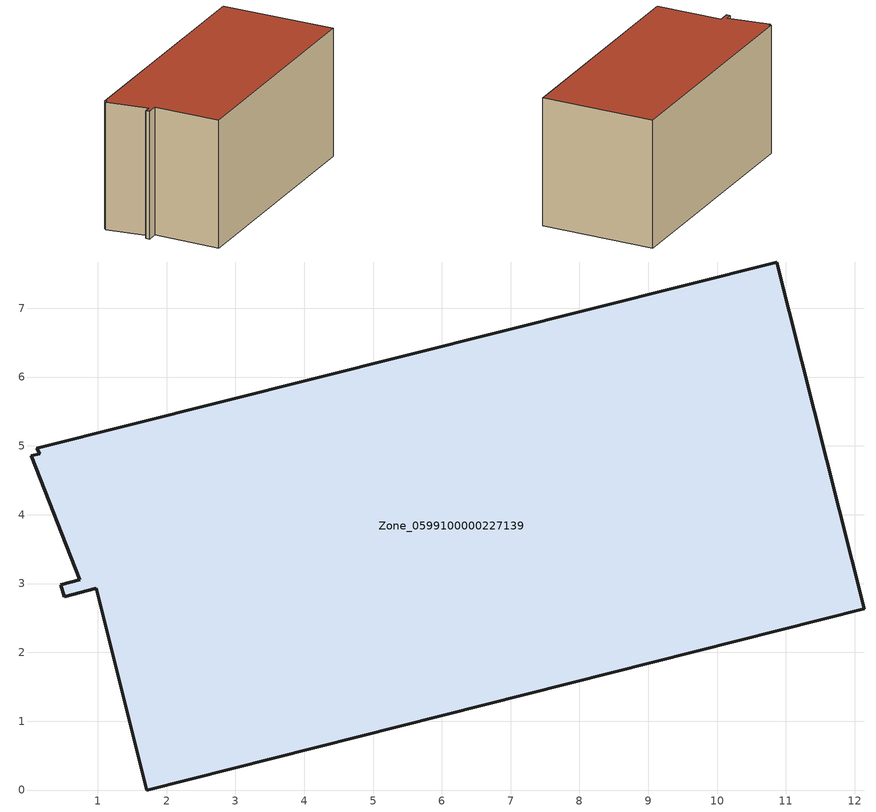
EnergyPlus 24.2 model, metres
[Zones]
Zone_0599100000227139
 floor ground (C_G): 10.87,7.67 12.14,2.63 1.72,0 0.98,2.93 0.51,2.81 0.46,2.98 0.74,3.05 0.03,4.86 0.16,4.89 0.11,4.97 z0
 wall outside (C_F): 0.46,2.98 0.51,2.81 0.98,2.93 1.72,0 12.14,2.63 10.87,7.67 0.11,4.97 0.16,4.89 0.03,4.86 0.74,3.05 0.46,2.98 z0:5.88
 roof outside (C_R): 0.03,4.86 0.74,3.05 0.46,2.98 0.51,2.81 0.98,2.93 1.72,0 12.14,2.63 10.87,7.67 0.11,4.97 0.16,4.89 z5.88
[BUILDING]
Pand.0599100000227139: North Axis=0; Terrain=City; Loads Convergence Tolerance Value=0.04; Temperature Convergence Tolerance Value=0.4; Solar Distribution=FullExterior; Maximum Number of Warmup Days=25; Minimum Number of Warmup Days=1
[Site:Location]
Rotterdam.The.Hague.AP_ZH_NLD Design_Conditions: Latitude=51.96; Longitude=4.45; Time Zone=1; Elevation=-4.5
[SITE:GROUNDTEMPERATURE:BUILDINGSURFACE]
18, 18, 18, 18, 18, 18, 18, 18, 18, 18, 18, 18
[MATERIAL] Thermal Absorptance=0.9; Solar Absorptance=0.7; Visible Absorptance=0.7
Name | Roughness | Thickness | Conductivity | Density | Specific Heat
G.TI.1992-2005 | MediumSmooth | 0.15 | 0.06 | 540 | 1210
F.TI.1992-2005 | Rough | 0.3 | 0.12 | 1920 | 840
R.TI.1992-2005 | MediumRough | 0.2 | 0.08 | 1500 | 1000
[CONSTRUCTION]
C_G: G.TI.1992-2005
C_F: F.TI.1992-2005
C_R: R.TI.1992-2005
[ZONE]
Zone_0599100000227139: Type=1; Multiplier=1; Ceiling Height=Autocalculate; Volume=Autocalculate; Floor Area=autocalculate; Part of Total Floor Area=Yes
[ZONEINFILTRATION:DESIGNFLOWRATE]
Infil_Zone_0599100000227139: Zone or ZoneList or Space or SpaceList=Zone_0599100000227139; Schedule=AlwaysOn; Design Flow Rate Calculation Method=Flow/Area; Flow Rate per Floor Area=0.0015; Constant Term Coefficient=1; Temperature Term Coefficient=0; Velocity Term Coefficient=0; Velocity Squared Term Coefficient=0
[HVACTEMPLATE:ZONE:IDEALLOADSAIRSYSTEM]
Zone_0599100000227139: Maximum Heating Supply Air Temperature=50; Minimum Cooling Supply Air Temperature=13; Maximum Heating Supply Air Humidity Ratio=0.0156; Minimum Cooling Supply Air Humidity Ratio=0.0077; Heating Limit=NoLimit; Cooling Limit=NoLimit; Dehumidification Control Type=ConstantSensibleHeatRatio; Cooling Sensible Heat Ratio=0.7; Dehumidification Setpoint=60; Humidification Control Type=None; Humidification Setpoint=30; Outdoor Air Method=None; Outdoor Air Flow Rate per Person=0.00944; Outdoor Air Flow Rate per Zone Floor Area=0; Outdoor Air Flow Rate per Zone=0; Demand Controlled Ventilation Type=None; Outdoor Air Economizer Type=NoEconomizer; Heat Recovery Type=None; Sensible Heat Recovery Effectiveness=0.7; Latent Heat Recovery Effectiveness=0.65
[ZONECONTROL:THERMOSTAT]
ThermostatControl_Zone_0599100000227139: Zone or ZoneList=Zone_0599100000227139; Control Type Schedule=DualSetpointControlType; Control 1=Thermostat_Zone_0599100000227139; Temperature Difference Between Cutout And Setpoint=0
[THERMOSTATSETPOINT:DUALSETPOINT]
Thermostat_Zone_0599100000227139: Heating Setpoint Temperature Schedule=HeatingSetpoint_Zone_0599100000227139; Cooling Setpoint Temperature Schedule=CoolingSetpoint_Zone_0599100000227139
[SCHEDULE:COMPACT]
HeatingSetpoint_Zone_0599100000227139: Through: 12/31, For: AllDays, Until: 24:00, 21
CoolingSetpoint_Zone_0599100000227139: Through: 12/31, For: AllDays, Until: 24:00, 24
DualSetpointControlType: Through: 12/31, For: AllDays, Until: 24:00, 4
AlwaysOn: Through: 12/31, For: AllDays, Until: 24:00, 1
